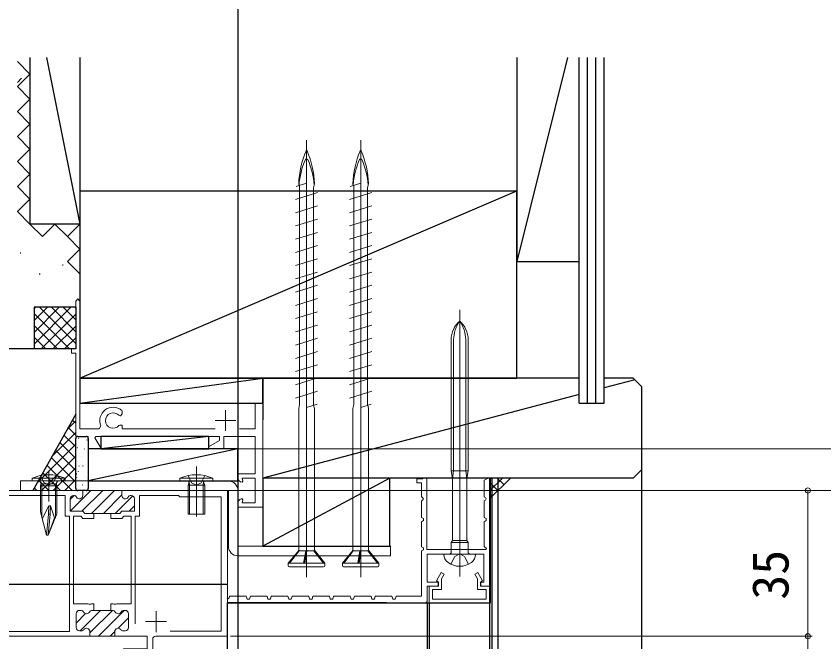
# Model space of a CAD drawing. Units: millimetres, scale not verified. Extents: x -525 to 525, y -783 to 779.
# Drawn here: x 213.5 to 407.6, y 220.9 to 371.1 of the extents above; entities that cross this region are included whole.
import ezdxf
from ezdxf.enums import TextEntityAlignment as Align

# ---------------------------------------------------------------- set-up
doc = ezdxf.new("R2010")
doc.units = ezdxf.units.MM
doc.header["$LTSCALE"] = 4
for name, color, linetype, lineweight in [('0-3_YKK_11', 211, 'Continuous', 18), ('0-4_YKK_11E', 7, 'Continuous', 18), ('0-6_YKK_13', 4, 'Continuous', 18), ('0-7_YKK_D', 6, 'Continuous', 18)]:
    doc.layers.add(name, color=color, linetype=linetype, lineweight=lineweight)
for name, color, linetype in [('0-5_YKK_12', 2, 'Continuous'), ('0-9_YSS_K', 3, 'Continuous'), ('0-A_YSS_KE', 3, 'Continuous')]:
    doc.layers.add(name, color=color, linetype=linetype)
doc.styles.add('ＭＳ ゴシック', font='')
doc.styles.get('ＭＳ ゴシック').set_extended_font_data('MS Gothic')

msp = doc.modelspace()

# ---------------------------------------------------------------- linework, layer by layer
at = {"layer": '0-3_YKK_11', "color": 7}
for p, q in [((320.1, 236.526), (320.1, 300.559)), ((322.15, 261.901), (322.15, 293.384)), ((321.85, 245.22), (318.35, 245.22)), ((316.3, 241.851), (316.3, 241.901))]:
    msp.add_line(p, q, dxfattribs=at)
at = {"layer": '0-3_YKK_11', "color": 4}
for p, q in [((263.8, 276.5), (263.8, 271.5)), ((238.155, 275.26), (238.494, 275.101)), ((238.494, 275.101), (238.526, 275.101)), ((261.3, 274), (266.3, 274))]:
    msp.add_line(p, q, dxfattribs=at)
at = {"layer": '0-3_YKK_11', "color": 30}
for p, q in [((311.2, 260.001), (311.4, 260.2)), ((311.4, 260.2), (312.2, 260.2)), ((311.2, 260.001), (309.8, 260.001)), ((311.063, 255.617), (311.181, 255.557)), ((326.163, 255.617), (326.281, 255.557)), ((312, 230.201), (264.3, 230.201))]:
    msp.add_line(p, q, dxfattribs=at)
at = {"layer": '0-3_YKK_11'}
for p, q in [((226.549, 252.277), (231.471, 257.2)), ((239.2, 257.2), (229.2, 257.2)), ((229.3, 252.2), (234.3, 257.2)), ((231.628, 251.7), (237.128, 257.2)), ((226.45, 255.007), (227.434, 255.991)), ((227.25, 256), (227.314, 256)), ((234.456, 251.7), (238.9, 256.143)), ((237.285, 251.7), (241.503, 255.918)), ((241.15, 256), (241.085, 256)), ((240.613, 252.2), (241.95, 253.536)), ((232.15, 251.7), (236.25, 251.7)), ((227.9, 225.344), (230.185, 227.629)), ((227.9, 224.3), (227.9, 227.6)), ((228.7, 228.4), (229.014, 228.4)), ((228.884, 223.5), (233.784, 228.4)), ((231.2, 222.987), (236.612, 228.4)), ((232.15, 228.4), (236.25, 228.4)), ((233.241, 222.2), (239.441, 228.4)), ((239.7, 228.4), (239.385, 228.4)), ((240.5, 224.3), (240.5, 227.6)), ((247.1, 228.2), (247.1, 223.2)), ((237.969, 224.099), (240.5, 226.63)), ((244.6, 225.7), (249.6, 225.7)), ((229.151, 223.5), (228.7, 223.5)), ((236.069, 222.2), (237.2, 223.331)), ((239.249, 223.5), (239.7, 223.5)), ((237.5, 222.2), (230.9, 222.2))]:
    msp.add_line(p, q, dxfattribs=at)
at = {"layer": '0-3_YKK_11', "color": 4}
for points in [[(233.874, 272.703), (233.417, 272), (228.8, 272), (228.8, 302.7), (228.3, 303.2), (227.8, 302.7), (227.8, 291.2), (226.8, 291.2), (226.8, 290.2), (227.8, 290.2), (227.8, 270.2), (230.8, 270.2), (230.8, 267.2), (233.688, 267.2), (233.819, 267.427), (232.414, 269.86), (232.61, 270.2), (262.4, 270.2), (262.4, 269.175), (259.759, 267.65), (259.88, 267.2), (263.4, 267.2), (263.4, 270.2), (270.9, 270.2), (270.9, 261.2), (266.8, 261.2), (266.8, 260.2)], [(266.8, 254.2), (266.8, 253.2), (272.8, 253.2), (272.8, 270.2), (272.8, 278.2), (270.9, 278.2), (270.9, 272), (267.182, 272)], [(238.526, 275.101), (239, 275.6), (239, 276.191), (238.896, 276.418)], [(261.3, 272), (239, 272), (239, 272.9), (238.431, 272.9), (238.204, 272.795)], [(268, 259.452), (267.8, 260.2), (270.9, 260.2), (270.9, 254.2), (267.8, 254.2), (268, 254.948)], [(267.8, 259.2), (267.807, 259.2), (268, 259.452)], [(268, 254.948), (267.807, 255.2), (267.8, 255.2)]]:
    msp.add_lwpolyline(points, dxfattribs=at)
at = {"layer": '0-3_YKK_11', "color": 7}
for points in [[(318.05, 293.384), (318.05, 261.901), (318.35, 260.101), (318.35, 245.22), (318.05, 244.701), (322.15, 244.701), (322.15, 242.201), (322.45, 241.901)], [(318.05, 261.901), (322.15, 261.901), (321.85, 260.101), (321.55, 261.901), (321.55, 293.384)], [(318.65, 293.384), (318.65, 261.901), (318.35, 260.101)], [(321.85, 260.101), (321.85, 245.22), (322.15, 244.701)], [(317.75, 241.901), (318.05, 242.201), (318.05, 244.701)], [(316.3, 241.901), (323.9, 241.901), (323.9, 241.851)], [(317.95, 239.509), (318.955, 241.36), (320.1, 241.969), (321.245, 241.36), (322.25, 239.509)]]:
    msp.add_lwpolyline(points, dxfattribs=at)
at = {"layer": '0-3_YKK_11', "color": 30}
for points in [[(312.2, 260.2), (312.2, 243.001), (326.417, 243.001), (326.524, 243.259), (326, 243.784), (326, 249.701), (326.5, 249.956), (326.5, 250.446), (326, 250.701), (326, 254.701), (326.281, 254.844), (326.5, 255.201), (326.281, 255.557), (326, 255.701), (326, 259.701), (326.979, 260.2)], [(326.979, 260.2), (327.3, 260.2), (327.3, 234.201)], [(309.8, 260.001), (309.8, 259.001), (310.9, 259.001), (310.9, 255.7), (311.181, 255.557), (311.4, 255.2), (311.181, 254.844), (310.9, 254.701), (310.9, 250.701), (311.4, 250.446), (311.4, 249.956), (310.9, 249.701), (310.9, 243.701), (311.4, 243.446), (311.4, 242.956), (310.9, 242.701), (310.9, 231.801), (304.8, 231.801), (304.603, 231.101), (303.997, 231.101), (303.8, 231.801), (299.8, 231.801), (299.603, 231.101), (298.997, 231.101), (298.8, 231.801), (294.8, 231.801), (294.603, 231.101), (293.997, 231.101), (293.8, 231.801), (289.8, 231.801), (289.603, 231.101), (288.997, 231.101), (288.8, 231.801), (284.8, 231.801), (284.603, 231.101), (283.997, 231.101), (283.8, 231.801), (279.8, 231.801), (279.603, 231.101), (278.997, 231.101)], [(327.3, 234.201), (325.1, 234.201), (325.1, 235.201), (325.9, 235.201), (325.9, 241.901), (312.3, 241.901), (312.3, 235.201), (315, 235.201), (315, 234.201), (312.3, 234.201), (312.3, 230.501), (312, 230.201)], [(278.997, 231.101), (278.8, 231.801), (274.8, 231.801), (274.603, 231.101), (273.997, 231.101), (273.8, 231.801), (269.8, 231.801), (269.603, 231.101), (268.997, 231.101), (268.8, 231.801), (264.8, 231.801), (264.685, 231.392), (264.3, 231.101)]]:
    msp.add_lwpolyline(points, dxfattribs=at)
at = {"layer": '0-3_YKK_11'}
for points in [[(229.5, 256), (229.5, 257.2), (189.8, 257.2), (189.8, 252.2), (184.4, 252.2), (184.4, 257.2), (183.3, 257.2), (183.3, 222.2), (186.3, 222.2), (186.3, 223.6), (185.929, 223.754), (185.275, 223.1), (184.4, 223.1), (184.4, 226.7), (193.37, 226.7), (193.664, 226.34)], [(238.9, 256), (238.9, 257.2), (264.3, 257.2)], [(264.3, 257.2), (264.3, 222.2), (247, 222.2)], [(200.146, 223.3), (205.4, 223.3), (205.8, 223.7), (210.8, 223.7), (211.2, 223.3), (226.3, 223.3), (226.3, 251), (225.25, 251), (225.25, 256), (199.5, 256), (199.3, 255.8), (190.9, 255.8), (190.9, 251.1), (184.8, 251.1), (184.8, 229.4), (184.4, 229), (184.4, 227.6), (194.079, 227.6)], [(231.785, 228.4), (232.15, 228.4), (232.15, 230), (231.658, 230), (231.475, 229.88), (230.925, 229.88), (230.741, 230), (227.3, 230), (227.3, 251), (229.003, 251), (229.503, 250.5), (232.15, 250.5), (232.15, 251.7), (230, 251.7), (229.5, 252.2), (226.45, 252.2), (226.45, 255.2)], [(236.614, 228.4), (236.25, 228.4), (236.25, 230), (236.741, 230), (236.925, 229.88), (237.475, 229.88), (237.658, 230), (241.1, 230), (241.1, 251), (239.397, 251), (238.897, 250.5), (236.25, 250.5), (236.25, 251.7), (238.4, 251.7), (238.9, 252.2), (241.95, 252.2), (241.95, 255.2)], [(242.1, 225.2), (242.1, 251), (243.15, 251), (243.15, 256), (252.5, 256), (252.8, 255.7), (262.8, 255.7), (262.8, 223.4), (250.498, 223.4)], [(190.3, 222.2), (231.2, 222.2), (231.2, 223.3)], [(246.3, 221.5), (246.3, 206.2), (239.3, 206.2), (239.3, 210.6), (240.3, 210.6), (240.3, 207.6), (245, 207.6), (245, 218.2), (240.3, 218.2), (240.3, 215.6), (239.3, 215.6), (239.3, 219.2), (245, 219.2), (245, 222.2), (237.2, 222.2), (237.2, 223.3)]]:
    msp.add_lwpolyline(points, dxfattribs=at)
at = {"layer": '0-3_YKK_11', "color": 30}
msp.add_lwpolyline([(312.8, 230.201), (327.3, 230.201), (327.3, 234.201), (325.2, 234.201), (325.2, 235.301), (325.573, 235.516), (324.427, 237.501), (323.734, 237.101), (324.4, 235.948), (324.4, 233.401), (326.5, 233.401), (326.5, 231.101), (313.6, 231.101), (313.6, 233.401), (315.7, 233.401), (315.7, 235.948), (316.365, 237.101), (315.672, 237.501), (314.526, 235.516), (314.9, 235.301), (314.9, 234.201), (312.8, 234.201)], close=True, dxfattribs=at)
at = {"layer": '0-3_YKK_11', "color": 7}
for centre, radius, start, end in [((324.05, 293.384), 6, 131.17288, 180), ((326.408, 293.384), 7.759, 144.40104, 180), ((316.15, 293.384), 6, 359.99998, 48.8271), ((313.791, 293.384), 7.759, 359.99998, 35.59899), ((318.7, 241.851), 2.4, 180, 234.31464), ((321.5, 241.851), 2.4, 305.68536, 359.99998), ((320.1, 243.801), 4.8, 234.31464, 305.68536)]:
    msp.add_arc(centre, radius, start, end, dxfattribs=at)
at = {"layer": '0-3_YKK_11', "color": 4}
for centre, radius, start, end in [((236.8, 274), 3.2, 49.0673, 203.91654), ((236.8, 274), 1.85, 42.91018, 319.37069), ((267.8, 260.2), 1, 180.00002, 270), ((267.8, 254.2), 1, 89.99998, 180.00002)]:
    msp.add_arc(centre, radius, start, end, dxfattribs=at)
at = {"layer": '0-3_YKK_11'}
for centre, radius, start, end in [((227.25, 255.2), 0.8, 90.00001, 179.99999), ((227.314, 255.2), 0.8, 30.00001, 90.00004), ((228.7, 256), 0.8, 210, 0.00001), ((239.7, 256), 0.8, 179.99999, 330), ((241.085, 255.2), 0.8, 89.99996, 149.99999), ((241.15, 255.2), 0.8, 0.00001, 89.99999), ((228.7, 227.6), 0.8, 90.00001, 179.99999), ((229.014, 227.6), 0.8, 30.00001, 90.00004), ((230.4, 228.4), 0.8, 210, 330), ((231.785, 227.6), 0.8, 89.99996, 149.99999), ((236.614, 227.6), 0.8, 30.00001, 90.00004), ((238, 228.4), 0.8, 210, 330), ((239.385, 227.6), 0.8, 89.99996, 149.99999), ((239.7, 227.6), 0.8, 0.00001, 89.99999), ((228.7, 224.3), 0.8, 180.00001, 269.99999), ((229.151, 224.3), 0.8, 269.99999, 321.31781), ((230.4, 223.3), 0.8, 0.00001, 141.31781), ((238, 223.3), 0.8, 38.68219, 179.99999), ((239.249, 224.3), 0.8, 218.68219, 270.00001), ((239.7, 224.3), 0.8, 270.00001, 359.99999), ((247, 221.5), 0.7, 90.00001, 179.99999)]:
    msp.add_arc(centre, radius, start, end, dxfattribs=at)
at = {"layer": '0-4_YKK_11E'}
for p, q in [((227.9, 227.6), (227.9, 224.3)), ((229.014, 228.4), (228.7, 228.4)), ((236.614, 228.4), (231.785, 228.4)), ((239.7, 228.4), (239.385, 228.4)), ((240.5, 224.3), (240.5, 227.6)), ((228.7, 223.5), (229.151, 223.5)), ((231.2, 223.3), (231.2, 222.2)), ((239.249, 223.5), (239.7, 223.5))]:
    msp.add_line(p, q, dxfattribs=at)
msp.add_lwpolyline([(231.2, 222.2), (237.2, 222.2), (237.2, 223.3)], dxfattribs=at)
for centre, start, end in [((228.7, 227.6), 90, 180), ((229.014, 227.6), 30, 90), ((230.4, 228.4), 210, 330), ((231.785, 227.6), 90, 150), ((236.614, 227.6), 30, 90), ((238, 228.4), 210, 330), ((239.385, 227.6), 90, 150), ((239.7, 227.6), 0, 90), ((228.7, 224.3), 180, 270), ((229.151, 224.3), 270, 321.31781), ((230.4, 223.3), 0, 141.31781), ((238, 223.3), 38.68219, 180), ((239.249, 224.3), 218.68219, 270), ((239.7, 224.3), 270, 0)]:
    msp.add_arc(centre, 0.8, start, end, dxfattribs=at)
at = {"layer": '0-5_YKK_12'}
for p, q in [((266.8, 427.021), (266.8, -309.117)), ((327.5, 230.201), (327.5, 260.2)), ((327.8, 260.2), (327.8, 36.414)), ((329.3, 260.2), (329.3, 36.414)), ((183.3, 234.7), (264.3, 234.7)), ((264.3, 37.341), (264.3, 230.201)), ((302.496, 230.201), (264.3, 230.201)), ((264.3, 230.201), (327.5, 230.201)), ((312.3, 230.201), (312.3, 36.414)), ((312.8, 230.201), (312.8, 36.414)), ((327.3, 230.201), (327.3, 36.414))]:
    msp.add_line(p, q, dxfattribs=at)
at = {"layer": '0-6_YKK_13'}
for p, q in [((283.3, 236.355), (283.3, 341.355)), ((296.3, 236.355), (296.3, 341.355)), ((280.789, 330.204), (283.3, 330.982)), ((281.4, 330.855), (281.493, 330.422)), ((281.625, 279.706), (281.625, 330.463)), ((285.2, 330.855), (284.974, 329.906)), ((293.789, 330.204), (296.3, 330.982)), ((294.4, 330.855), (294.493, 330.422)), ((294.625, 279.706), (294.625, 330.463)), ((298.2, 330.855), (297.974, 329.906)), ((280.65, 327.104), (285.95, 328.746)), ((284.974, 277.688), (284.974, 329.906)), ((293.65, 327.104), (298.95, 328.746)), ((297.974, 277.688), (297.974, 329.906)), ((280.65, 323.924), (285.95, 325.566)), ((293.65, 323.924), (298.95, 325.566)), ((280.65, 320.744), (285.95, 322.386)), ((293.65, 320.744), (298.95, 322.386)), ((280.65, 317.564), (285.95, 319.206)), ((293.65, 317.564), (298.95, 319.206)), ((280.65, 314.384), (285.95, 316.026)), ((293.65, 314.384), (298.95, 316.026)), ((280.65, 311.204), (285.95, 312.846)), ((293.65, 311.204), (298.95, 312.846)), ((280.65, 308.024), (285.95, 309.666)), ((293.65, 308.024), (298.95, 309.666)), ((280.65, 304.844), (285.95, 306.486)), ((293.65, 304.844), (298.95, 306.486)), ((280.65, 301.664), (285.95, 303.306)), ((293.65, 301.664), (298.95, 303.306)), ((280.65, 298.484), (285.95, 300.126)), ((293.65, 298.484), (298.95, 300.126)), ((280.65, 295.304), (285.95, 296.946)), ((293.65, 295.304), (298.95, 296.946)), ((280.65, 292.124), (285.95, 293.766)), ((293.65, 292.124), (298.95, 293.766)), ((280.65, 288.944), (285.95, 290.586)), ((293.65, 288.944), (298.95, 290.586)), ((280.65, 285.764), (285.95, 287.406)), ((293.65, 285.764), (298.95, 287.406)), ((280.65, 282.584), (285.95, 284.226)), ((293.65, 282.584), (298.95, 284.226)), ((280.65, 279.404), (285.95, 281.046)), ((281.625, 277.871), (281.625, 279.706)), ((293.65, 279.404), (298.95, 281.046)), ((294.625, 277.871), (294.625, 279.706)), ((281.4, 276.855), (281.625, 277.871)), ((283.3, 277.169), (285.81, 277.947)), ((285.2, 276.855), (284.995, 277.694)), ((294.4, 276.855), (294.625, 277.871)), ((296.3, 277.169), (298.81, 277.947)), ((298.2, 276.855), (297.995, 277.694)), ((281.4, 276.855), (281.4, 242.735)), ((285.2, 242.872), (285.2, 276.855)), ((294.4, 276.855), (294.4, 242.735)), ((298.2, 242.872), (298.2, 276.855)), ((256.8, 263), (256.8, 251.013)), ((221.3, 254.573), (221.3, 261.926)), ((256.8, 250.987), (256.8, 261.926)), ((252.8, 259.5), (252.856, 260.143)), ((254.8, 251.5), (254.8, 258.5)), ((214.5, 257.2), (264.5, 257.2)), ((264.5, 257.2), (264.5, 243.8)), ((266.8, 257.2), (266.8, 243.8)), ((219.757, 250.391), (221.301, 253.5)), ((221.301, 253.509), (221.258, 251.5)), ((222.712, 250.653), (221.701, 253.5)), ((221.256, 251.5), (220.799, 246.5)), ((221.256, 251.5), (221.658, 251.5)), ((254.8, 251.5), (258.8, 251.5)), ((266.8, 243.8), (303.5, 243.8)), ((278.9, 239.755), (281.515, 242.872)), ((279.216, 239.755), (281.508, 242.699)), ((281.508, 242.699), (281.515, 242.872)), ((283.13, 242.699), (281.508, 242.699)), ((282.587, 239.755), (283.13, 242.699)), ((283.356, 242.872), (282.83, 239.755)), ((282.906, 239.755), (283.346, 242.699)), ((283.13, 242.699), (283.356, 242.872)), ((283.346, 242.699), (283.356, 242.872)), ((285.049, 242.699), (283.346, 242.699)), ((285.2, 242.872), (285.049, 242.699)), ((287.323, 239.755), (285.049, 242.699)), ((287.7, 239.755), (285.2, 242.872)), ((291.9, 239.755), (294.515, 242.872)), ((292.216, 239.755), (294.508, 242.699)), ((294.508, 242.699), (294.515, 242.872)), ((296.13, 242.699), (294.508, 242.699)), ((295.587, 239.755), (296.13, 242.699)), ((296.356, 242.872), (295.83, 239.755)), ((295.906, 239.755), (296.346, 242.699)), ((296.13, 242.699), (296.356, 242.872)), ((296.346, 242.699), (296.356, 242.872)), ((298.049, 242.699), (296.346, 242.699)), ((298.2, 242.872), (298.049, 242.699)), ((300.323, 239.755), (298.049, 242.699)), ((300.7, 239.755), (298.2, 242.872)), ((303.5, 241.5), (303.5, 243.8)), ((266.8, 241.5), (303.5, 241.5)), ((278.9, 239.755), (287.7, 239.755)), ((278.9, 239.755), (278.9, 239.155)), ((287.4, 238.855), (279.2, 238.855)), ((287.7, 239.155), (287.7, 239.755)), ((291.9, 239.755), (300.7, 239.755)), ((291.9, 239.755), (291.9, 239.155)), ((300.4, 238.855), (292.2, 238.855)), ((300.7, 239.155), (300.7, 239.755))]:
    msp.add_line(p, q, dxfattribs=at)
for points in [[(219.3, 260.812), (220.155, 259.097), (221.3, 258.488), (222.445, 259.097), (223.3, 260.812)], [(254.8, 260.787), (255.655, 259.057), (256.8, 258.449), (257.945, 259.057), (258.8, 260.787)], [(214.5, 257.2), (214.5, 259.5), (264.5, 259.5)], [(223.176, 258.795), (223.3, 258.3), (223.3, 251.568), (221.201, 246.5), (220.8, 246.5), (219.3, 252.098), (219.3, 258.3), (223.3, 258.3)], [(219.679, 250.684), (219.679, 258.3), (219.423, 258.795), (219.3, 258.3)], [(221.3, 253.5), (221.701, 253.5), (221.658, 251.5), (221.201, 246.5), (222.712, 250.653), (222.921, 250.653), (222.921, 258.3), (223.176, 258.795), (219.423, 258.795)], [(252.8, 259.5), (260.8, 259.5), (260.743, 260.143), (252.856, 260.143)], [(258.8, 251.5), (258.8, 258.5), (254.8, 258.5), (255.058, 259.234), (254.87, 259.5)], [(255.068, 259.327), (255.179, 258.5), (255.179, 251.5)], [(258.531, 259.327), (258.421, 258.5), (258.421, 251.5)], [(258.8, 258.5), (258.541, 259.234), (258.73, 259.5)]]:
    msp.add_lwpolyline(points, dxfattribs=at)
for points in [[(217.3, 259.5), (225.3, 259.5), (225.243, 260.143), (217.356, 260.143)], [(183.3, 257.2), (264.3, 257.2), (264.3, 234.7), (183.3, 234.7)]]:
    msp.add_lwpolyline(points, close=True, dxfattribs=at)
for centre, radius, start, end in [((304.015, 329.909), 22.635, 156.89336, 177.60385), ((283.3, 338.738), 0.117, 27.35017, 152.64983), ((262.584, 329.909), 22.635, 2.39615, 23.10664), ((317.015, 329.909), 22.635, 156.89336, 177.60385), ((296.3, 338.738), 0.117, 27.35017, 152.64983), ((275.584, 329.909), 22.635, 2.39615, 23.10664), ((299.184, 329.352), 17.748, 155.60689, 176.19629), ((283.3, 336.543), 0.312, 26.38444, 153.61556), ((267.415, 329.352), 17.748, 3.82521, 24.39311), ((312.184, 329.352), 17.748, 155.60689, 176.19629), ((296.3, 336.543), 0.312, 26.38444, 153.61556), ((280.415, 329.352), 17.748, 3.82521, 24.39311), ((221.3, 251.5), 9.5, 65.47225, 114.52775), ((256.8, 251.5), 9.5, 65.47227, 114.52771), ((218.833, 258.9), 0.6, 349.90903, 90), ((223.767, 258.9), 0.6, 90, 190.09093), ((264.5, 257.2), 2.3, 0, 90), ((266.8, 243.8), 2.3, 180, 270), ((279.2, 239.155), 0.3, 180, 270), ((287.4, 239.155), 0.3, 270, 0), ((292.2, 239.155), 0.3, 180, 270), ((300.4, 239.155), 0.3, 270, 0)]:
    msp.add_arc(centre, radius, start, end, dxfattribs=at)
at = {"layer": '0-7_YKK_D'}
for p, q in [((264.1, 267.2), (424.8, 267.2)), ((335.701, 267.2), (444.8, 267.2)), ((238.3, 257.2), (424.8, 257.2)), ((265, 257.2), (404.8, 257.2)), ((362.642, 257.2), (424.8, 257.2)), ((403.8, 257.2), (403.8, 222.2)), ((265, 222.2), (404.8, 222.2)), ((265, 222.2), (404.8, 222.2)), ((403.8, 222.2), (403.8, 206.2))]:
    msp.add_line(p, q, dxfattribs=at)
for centre in [(403.8, 257.2), (403.8, 222.2), (403.8, 222.2)]:
    msp.add_circle(centre, 0.637, dxfattribs=at)
at = {"layer": '0-9_YSS_K'}
for p, q in [((216.8, 361.199), (216.8, 321.205)), ((220.801, 361.199), (228.8, 321.205)), ((346.049, 361.199), (333.8, 312.2)), ((348.8, 278.2), (348.8, 361.199)), ((350.8, 278.2), (350.8, 361.199)), ((352.8, 278.2), (352.8, 361.199)), ((354.8, 278.2), (354.8, 361.199)), ((213.8, 355.205), (214.794, 356.199)), ((228.8, 284.2), (333.8, 329.2)), ((219.8, 318.205), (216.8, 321.205)), ((222.8, 321.205), (219.8, 318.205)), ((225.8, 318.205), (222.8, 321.205)), ((228.8, 321.205), (225.8, 318.205)), ((214.42, 314.279), (214.62, 314.279)), ((224.597, 311.371), (224.797, 311.371)), ((219.053, 309.247), (219.253, 309.247)), ((217.8, 292.342), (226.657, 301.2)), ((217.8, 295.171), (223.829, 301.2)), ((217.8, 297.999), (221.001, 301.2)), ((217.8, 300.827), (218.172, 301.2)), ((219.113, 301.2), (227.8, 292.514)), ((221.942, 301.2), (227.8, 295.342)), ((224.77, 301.2), (227.8, 298.171)), ((227.599, 301.2), (227.8, 300.999)), ((227.8, 301.2), (227.8, 291.2)), ((217.8, 299.685), (226.285, 291.2)), ((219.486, 291.2), (227.8, 299.514)), ((217.8, 296.857), (223.456, 291.2)), ((222.314, 291.2), (227.8, 296.685)), ((217.8, 294.028), (220.628, 291.2)), ((225.143, 291.2), (227.8, 293.857)), ((227.8, 291.2), (217.8, 291.2)), ((228.8, 278.2), (272.8, 284.2)), ((272.8, 284.2), (272.8, 274.2)), ((348.8, 284.2), (272.8, 284.2)), ((361.8, 284.2), (354.8, 284.2)), ((362.217, 283.783), (354.8, 281.826)), ((348.8, 280.244), (272.8, 260.2)), ((348.8, 278.2), (354.8, 278.2)), ((227.8, 275.5), (217.46, 257.2)), ((225.797, 271.944), (227.8, 273.947)), ((227.8, 273.347), (227.024, 274.123)), ((227.8, 270.518), (226.005, 272.313)), ((222.116, 265.435), (227.8, 271.119)), ((227.801, 267.689), (224.984, 270.506)), ((228.303, 270.199), (230.303, 270.199)), ((228.798, 270.173), (228.804, 270.18)), ((259.799, 270.2), (233.803, 267.2)), ((218.436, 258.926), (227.801, 268.291)), ((227.801, 264.86), (223.962, 268.7)), ((227.803, 257.699), (227.803, 269.699)), ((228.41, 269.776), (228.454, 269.8)), ((230.486, 269.344), (230.53, 269.368)), ((230.803, 269.699), (230.803, 257.699)), ((227.802, 262.031), (222.941, 266.893)), ((227.818, 267.887), (227.862, 267.911)), ((228.153, 267.456), (228.2, 267.544)), ((228.642, 265.985), (228.649, 265.993)), ((229.843, 267.152), (229.887, 267.176)), ((266.8, 267.2), (230.803, 259.5)), ((219.538, 257.2), (227.801, 265.463)), ((227.802, 259.203), (221.919, 265.086)), ((229.252, 265.263), (229.296, 265.287)), ((230.695, 264.263), (230.702, 264.271)), ((226.976, 257.2), (220.897, 263.279)), ((222.367, 257.2), (227.802, 262.635)), ((228.609, 263.071), (228.653, 263.095)), ((229.536, 263.08), (229.583, 263.168)), ((230.685, 262.639), (230.729, 262.663)), ((361.8, 260.2), (363.8, 262.2)), ((363.8, 262.2), (363.8, 36.428)), ((224.148, 257.2), (219.876, 261.472)), ((228.018, 261.181), (228.061, 261.205)), ((228.03, 260.228), (228.076, 260.317)), ((228.486, 261.798), (228.493, 261.805)), ((230.042, 260.447), (230.086, 260.471)), ((361.8, 260.2), (272.8, 260.2)), ((303.3, 260.2), (272.8, 243.8)), ((327.3, 255.2), (332.3, 260.2)), ((327.3, 259.938), (327.562, 260.2)), ((327.3, 257.109), (330.391, 260.2)), ((330.721, 258.622), (329.142, 260.2)), ((332.135, 260.036), (331.971, 260.2)), ((221.319, 257.2), (218.854, 259.666)), ((225.195, 257.2), (227.802, 259.807)), ((229.451, 258.557), (229.495, 258.581)), ((230.539, 260.076), (230.546, 260.083)), ((329.307, 257.208), (327.3, 259.215)), ((218.491, 257.2), (217.832, 257.859)), ((230.303, 257.199), (228.303, 257.199)), ((228.331, 257.61), (228.337, 257.618)), ((327.893, 255.793), (327.3, 256.386))]:
    msp.add_line(p, q, dxfattribs=at)
for points in [[(228.8, 361.199), (228.8, 321.205), (216.8, 321.205)], [(333.8, 361.199), (333.8, 312.2), (348.8, 312.2), (348.8, 361.199)], [(216.8, 333.205), (213.8, 336.205), (216.8, 339.205), (213.8, 342.205), (216.8, 345.205), (213.8, 348.205), (216.8, 351.205), (213.8, 354.205), (216.8, 357.205), (213.8, 360.205)], [(216.8, 321.205), (213.8, 324.205), (216.8, 327.205), (213.8, 330.205), (216.8, 333.205)], [(228.8, 309.205), (225.8, 312.205), (228.8, 315.205), (225.8, 318.205)], [(361.8, 284.2), (363.8, 282.2), (363.8, 262.2)]]:
    msp.add_lwpolyline(points, dxfattribs=at)
for points in [[(228.8, 278.2), (272.8, 278.2), (272.8, 284.2), (228.8, 284.2)], [(233.803, 267.2), (259.799, 267.2), (259.799, 270.2), (233.803, 270.2)], [(230.803, 259.5), (266.8, 259.5), (266.8, 267.2), (230.803, 267.2)], [(303.3, 243.8), (303.3, 260.2), (272.8, 260.2), (272.8, 243.8)]]:
    msp.add_lwpolyline(points, close=True, dxfattribs=at)
for centre, start, end in [((228.303, 269.699), 90, 180), ((230.303, 269.699), 0, 90), ((228.303, 257.699), 180, 270), ((230.303, 257.699), 270, 0)]:
    msp.add_arc(centre, 0.5, start, end, dxfattribs=at)
at = {"layer": '0-A_YSS_KE'}
for p, q in [((228.8, 329.2), (333.8, 329.2)), ((333.8, 284.2), (333.8, 329.2)), ((217.8, 301.2), (217.8, 291.2)), ((227.8, 301.2), (217.8, 301.2)), ((217.8, 291.2), (198.8, 291.2))]:
    msp.add_line(p, q, dxfattribs=at)
msp.add_lwpolyline([(228.8, 329.2), (228.8, 284.2), (333.8, 284.2)], dxfattribs=at)

# ---------------------------------------------------------------- texts
at = {"layer": '0-7_YKK_D', "style": 'ＭＳ ゴシック'}
msp.add_text('35', height=8.798, rotation=90, dxfattribs=at).set_placement((401.8, 230.973), align=Align.BOTTOM_LEFT)

doc.saveas('drawing.dxf')
